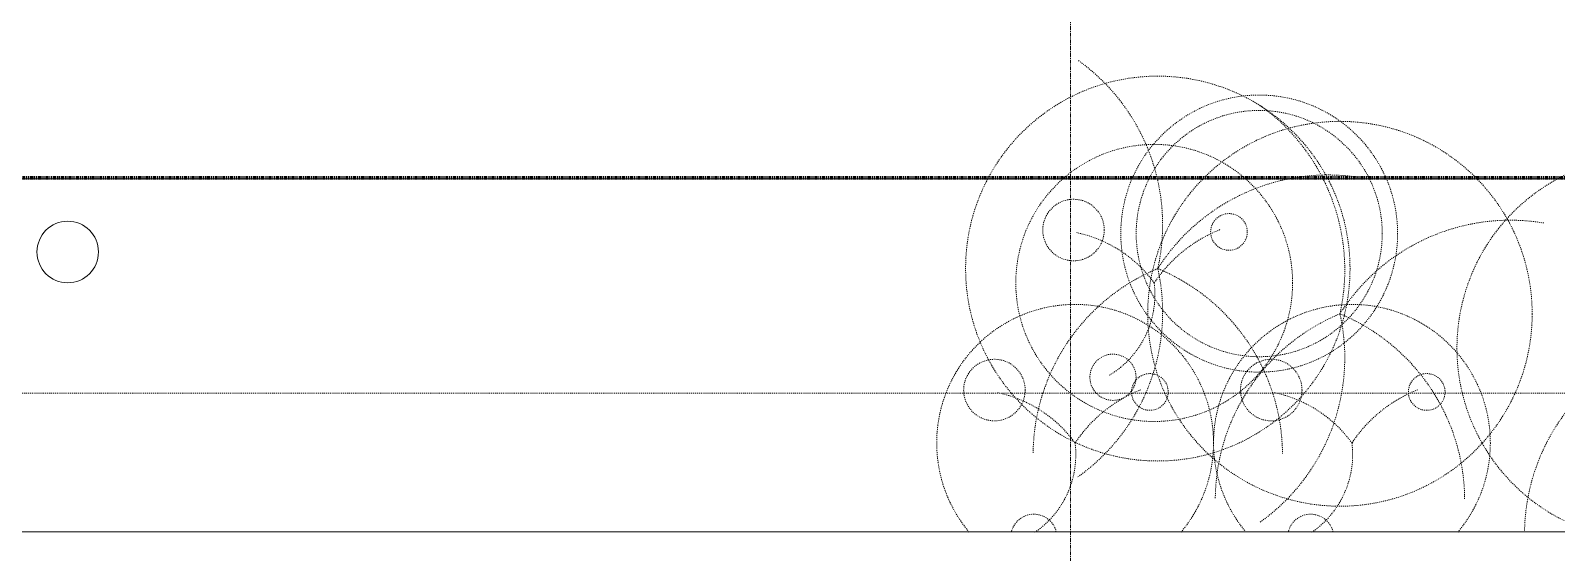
# Model space of a CAD drawing. Header units: inches. Extents: x -4292 to -464, y 9706 to 12474.
# Drawn here: x -2308.6 to -2110.1, y 12220 to 12287.8 of the extents above; entities that cross this region are included whole.
import ezdxf

# ---------------------------------------------------------------- set-up
doc = ezdxf.new("R2010")
doc.units = ezdxf.units.IN
doc.header["$MEASUREMENT"] = 0
for name, pattern in [('Aligning Line 1_8_', [0.25, 0.125, -0.125]), ('Dash', [0.25, 0.125, -0.125]), ('Double Dash 3_8_', [1, 0.375, -0.125, 0.125, -0.125, 0.125, -0.125]), ('Grid Line 1_2_', [0.875, 0.5, -0.125, 0.125, -0.125])]:
    doc.linetypes.add(name, pattern=pattern)
for name, color, linetype, lineweight in [('A-DETL-GENF-HDLN-1', 9, 'Dash', 9), ('A-WALL-3', 50, 'Continuous', 13), ('C-PROP-LINE-1', 170, 'Double Dash 3_8_', 140), ('C-TOPO', 7, 'Continuous', 9), ('E-LITE-EQPM-1', 7, 'Continuous', 9), ('G-ANNO-SYMB-1', 147, 'Aligning Line 1_8_', 9), ('S-GRID-1', 1, 'Grid Line 1_2_', 9)]:
    doc.layers.add(name, color=color, linetype=linetype, lineweight=lineweight)

msp = doc.modelspace()

# ---------------------------------------------------------------- linework, layer by layer
at = {"layer": 'A-DETL-GENF-HDLN-1'}
for centre, radius in [((-2161.96445, 12256.92363), 25), ((-2148.77758, 12261.46747), 18), ((-2148.77758, 12261.46747), 16), ((-2138.27672, 12251.04863), 25), ((-2162.4323, 12255.05568), 18), ((-2172.92505, 12261.9297), 4), ((-2152.70828, 12261.67982), 2.38542), ((-2167.79482, 12242.80036), 3), ((-2183.21247, 12241.14168), 4), ((-2147.21247, 12241.14168), 4), ((-2162.9957, 12240.8918), 2.38542), ((-2126.9957, 12240.8918), 2.38542)]:
    msp.add_circle(centre, radius, dxfattribs=at)
for centre, radius, start, end in [((-2187.57674, 12262.62359), 26.23889, 347.4534107, 54.5465893), ((-2163.88901, 12256.74859), 26.23889, 347.4534107, 54.5465893), ((-2098.06381, 12246.6003), 25, 0, 253.1027546), ((-2139.82333, 12242.84348), 26.23889, 80.4534107, 147.5465893), ((-2176.00019, 12245.17944), 16.78176, 36.0513601, 77.9486399), ((-2147.06815, 12244.82212), 18.46031, 111.6662964, 146.3337036), ((-2116.13561, 12236.96848), 26.23889, 80.4534107, 147.5465893), ((-2151.94297, 12232.6739), 26.23889, 112.4534107, 179.5465893), ((-2187.57674, 12251.22366), 26.23889, 305.4534107, 12.5465893), ((-2171.98592, 12232.6739), 26.23889, 0.4534107, 67.5465893), ((-2174.56365, 12253.53615), 12.22615, 300.9755042, 7.1394971), ((-2172.71972, 12234.26766), 18, 0, 220.1418461), ((-2136.71972, 12234.26766), 18, 0, 220.1418461), ((-2128.25524, 12226.7989), 26.23889, 112.4534107, 179.5465893), ((-2163.88901, 12245.34866), 26.23889, 305.4534107, 12.5465893), ((-2148.29819, 12226.7989), 26.23889, 0.4534107, 67.5465893), ((-2088.04234, 12222.35057), 26.23889, 112.4534107, 179.2036959), ((-2186.28761, 12224.39142), 16.78176, 36.0513601, 77.9486399), ((-2157.35557, 12224.0341), 18.46031, 111.6662964, 146.3337036), ((-2150.28761, 12224.39142), 16.78176, 36.0513601, 77.9486399), ((-2121.35557, 12224.0341), 18.46031, 111.6662964, 146.3337036), ((-2184.85108, 12232.74813), 12.22615, 304.4309614, 7.1394971), ((-2172.71972, 12234.26766), 18, 319.8586256, 0), ((-2148.85108, 12232.74813), 12.22615, 304.4309614, 7.1394971), ((-2136.71972, 12234.26766), 18, 319.8586256, 0), ((-2178.08224, 12222.01234), 3, 14.0410319, 165.9589681), ((-2142.08224, 12222.01234), 3, 14.0410319, 165.9589681)]:
    msp.add_arc(centre, radius, start, end, dxfattribs=at)
at = {"layer": 'A-WALL-3'}
msp.add_line((-2313.64874, 12222.7144), (-2059.79874, 12222.7144), dxfattribs=at)
at = {"layer": 'C-PROP-LINE-1'}
msp.add_line((-3989.61052, 12268.68951), (-629.56306, 12268.68951), dxfattribs=at)
at = {"layer": 'C-TOPO'}
for p, q in [((-2195.79108, 12268.58936), (-2313.64874, 12268.58936)), ((-2195.79108, 12268.58936), (-2313.64874, 12268.58936)), ((-2195.79108, 12268.58936), (-2117.1828, 12268.58936)), ((-2117.1828, 12268.58936), (-2195.79108, 12268.58936)), ((-1975.39032, 12268.58936), (-2117.1828, 12268.58936)), ((-2117.1828, 12268.58936), (-1975.39032, 12268.58936))]:
    msp.add_line(p, q, dxfattribs=at)
at = {"layer": 'E-LITE-EQPM-1'}
for start, end in [(0, 180), (180, 0)]:
    msp.add_arc((-2303.72089, 12259.07606), 4, start, end, dxfattribs=at)
at = {"layer": 'G-ANNO-SYMB-1'}
msp.add_line((-1813.52288, 12240.74859), (-4009.5295, 12240.74859), dxfattribs=at)
at = {"layer": 'S-GRID-1'}
msp.add_line((-2173.32374, 9836.17969), (-2173.32374, 12413.73712), dxfattribs=at)

doc.saveas('drawing.dxf')
